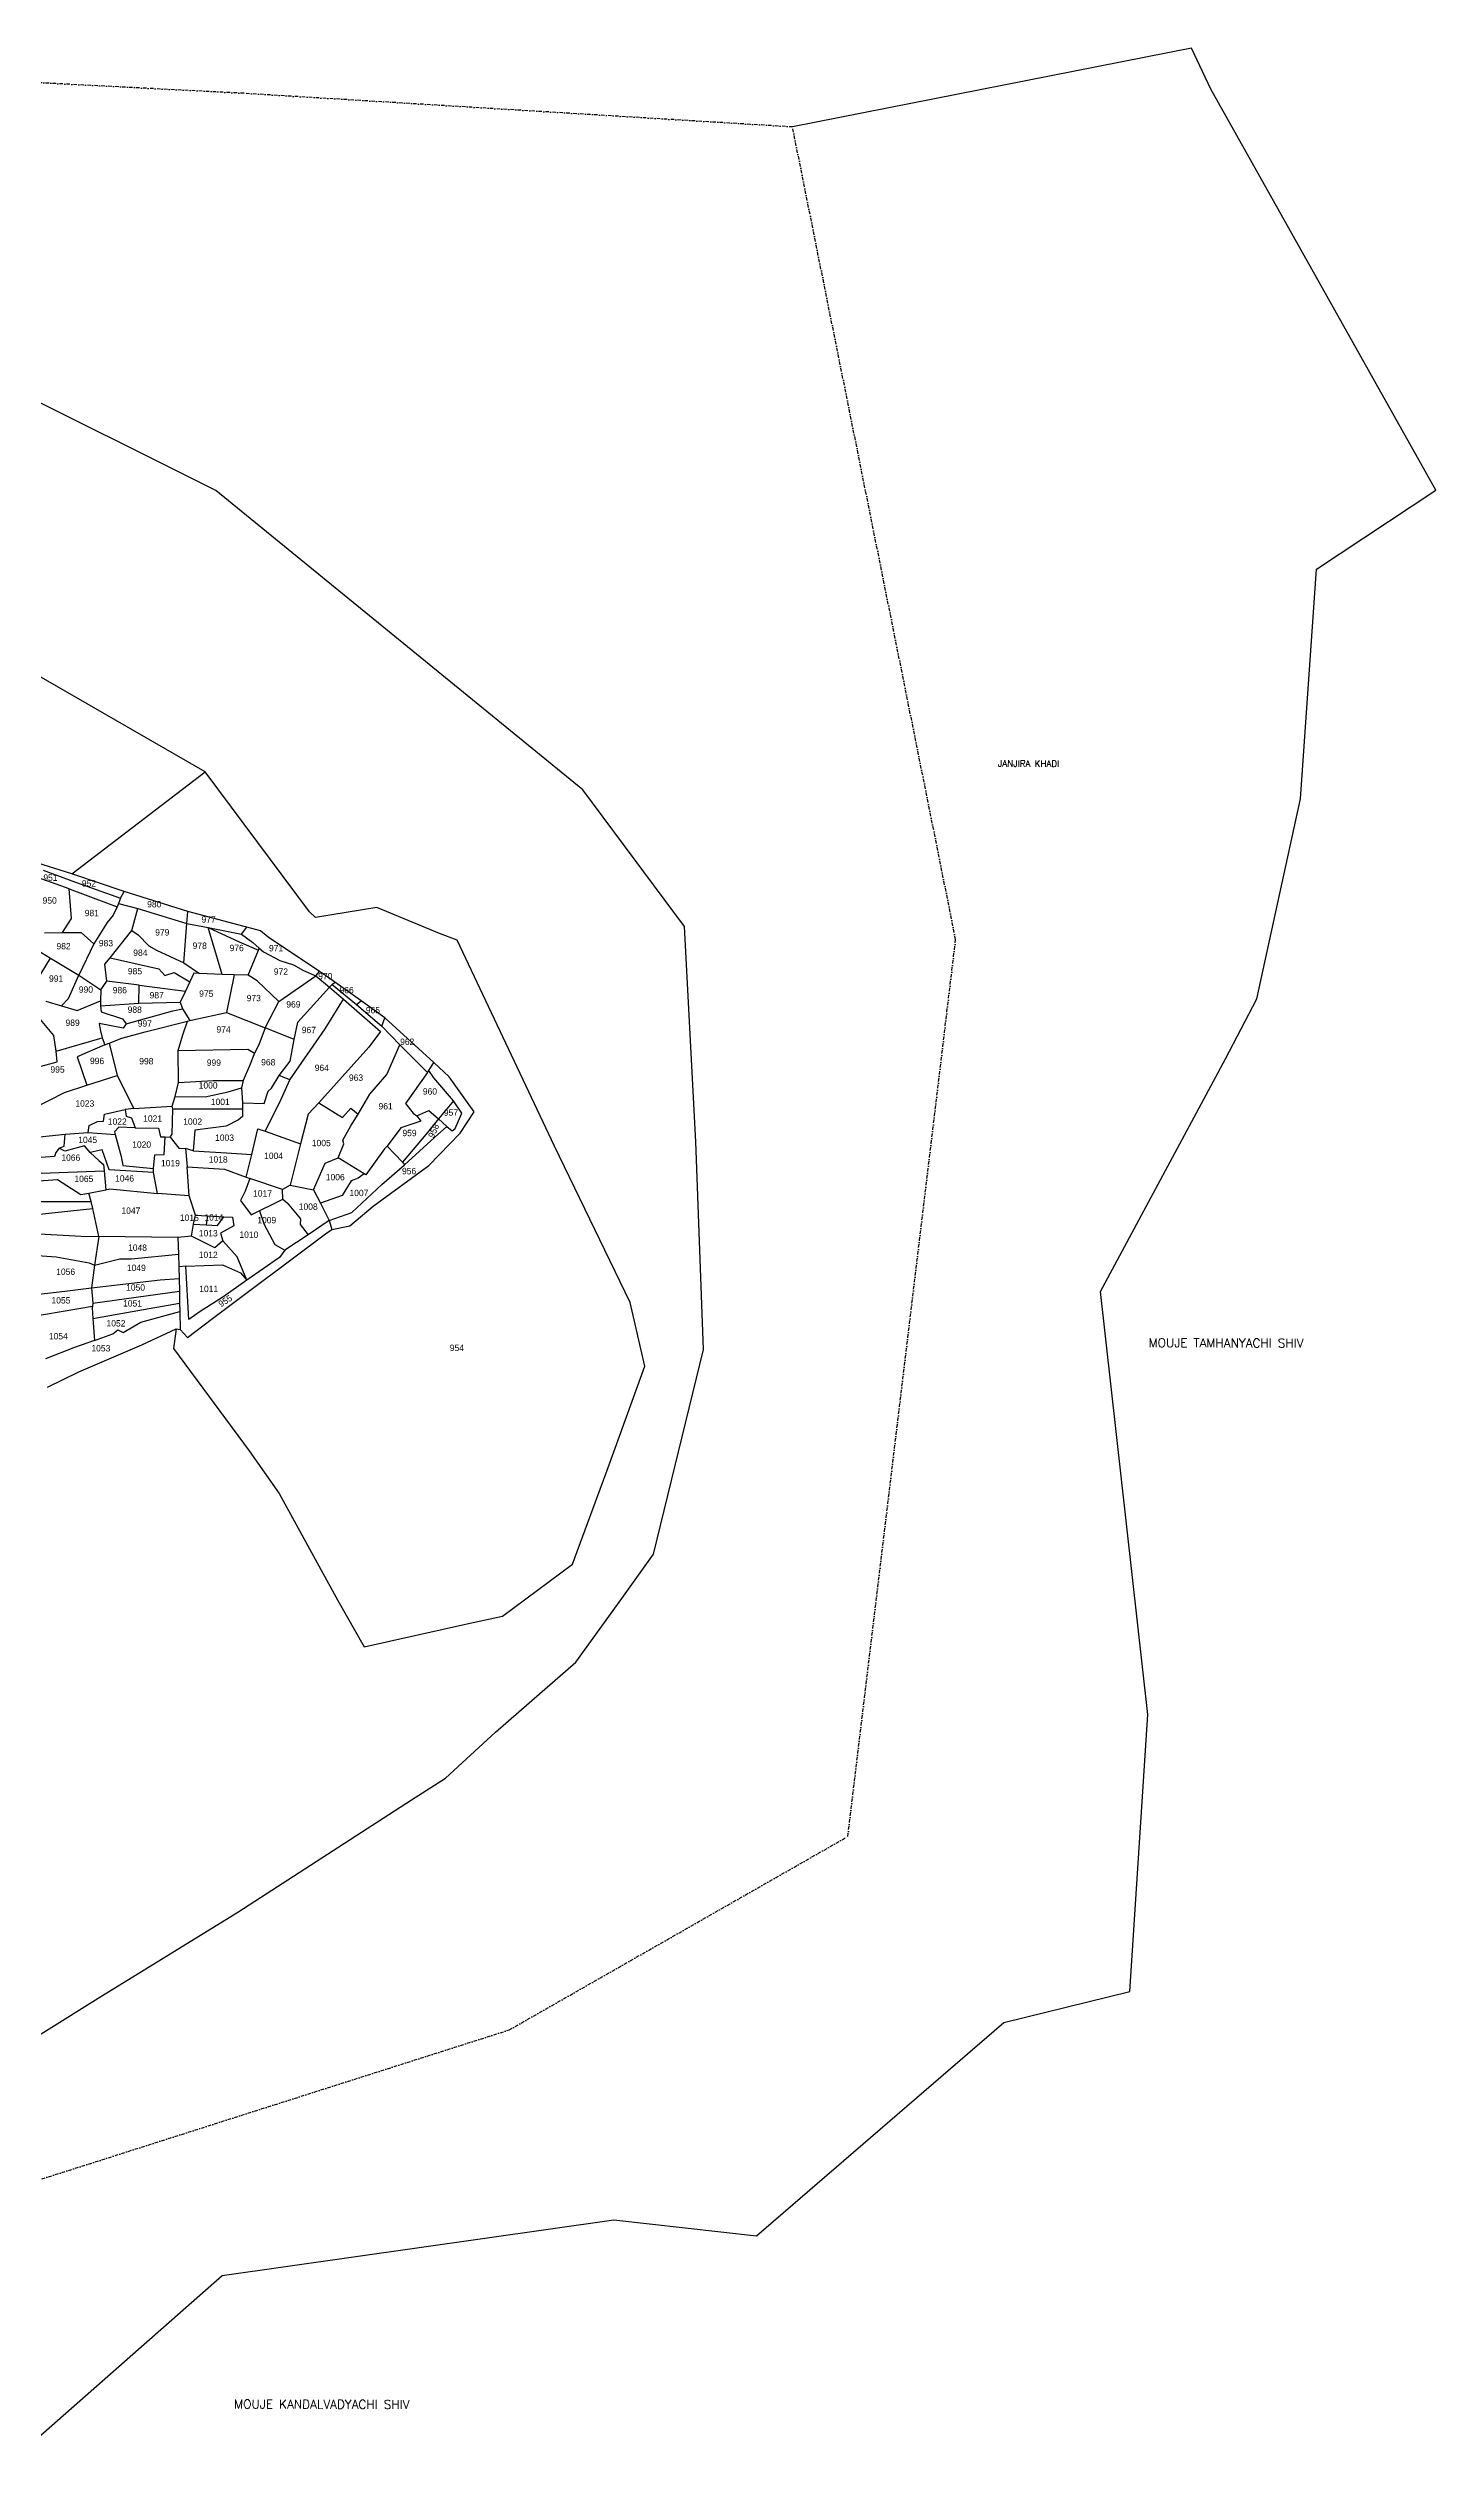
# Model space of a CAD drawing. Header units: metres. Extents: x 291362 to 296970, y 2012513 to 2016467.
# Drawn here: x 294960 to 296970, y 2012799 to 2016289 of the extents above; entities that cross this region are included whole.
import ezdxf
from ezdxf.enums import TextEntityAlignment as Align

# ---------------------------------------------------------------- set-up
doc = ezdxf.new("R2010")
doc.units = ezdxf.units.M
doc.linetypes.add('DASHDOT', pattern=[1, 0.5, -0.25, 0, -0.25])
for name, color, linetype in [('OFF', 1, 'Continuous'), ('POLY_PARCEL', 6, 'Continuous'), ('POLY_WATER', 4, 'Continuous'), ('TEXT_MAPIN', 7, 'Continuous'), ('TEXT_MAPOUT', 7, 'Continuous'), ('TEXT_PARCEL', 7, 'Continuous'), ('V_BOUND_STREAM_LINE', 7, 'DASHDOT')]:
    doc.layers.add(name, color=color, linetype=linetype)
doc.styles.get("Standard").update_dxf_attribs({"font": 'simplex.shx'})
doc.styles.add('TEXT_MAP', font='')
doc.styles.get('TEXT_MAP').set_extended_font_data('Kruti Dev 050')

msp = doc.modelspace()

# ---------------------------------------------------------------- linework, layer by layer
at = {"layer": 'OFF'}
msp.add_line((296615.8, 2016289.5), (296037.8, 2016175.6), dxfattribs=at)
at = {"layer": 'POLY_PARCEL'}
for p, q in [((295187.2, 2015242.1), (294712.3, 2015515.5)), ((294994, 2015094.2), (295187.2, 2015242.1)), ((295338.4, 2015039.2), (295187.2, 2015242.1)), ((294994, 2015094.2), (294820.7, 2015149.1)), ((294990.1, 2015072.8), (294933.7, 2015092.8)), ((294952.3, 2015099.6), (294993.9, 2015084.4)), ((295069.7, 2015068.9), (294994, 2015094.2)), ((294990.1, 2015072.8), (295059.6, 2015046.9)), ((294993.4, 2015029.9), (294990.1, 2015072.8)), ((294993.9, 2015084.4), (295064.5, 2015059.4)), ((295064.5, 2015059.4), (295061.7, 2015051.7)), ((295064.5, 2015059.4), (295069.7, 2015068.9)), ((295162, 2015040.1), (295069.7, 2015068.9)), ((294980.3, 2015009.4), (294993.4, 2015029.9)), ((295045.1, 2015024), (295025.7, 2014992.9)), ((295054, 2015034.5), (295045.1, 2015024)), ((295059.6, 2015046.9), (295054, 2015034.5)), ((295061.7, 2015051.7), (295059.6, 2015046.9)), ((295061.7, 2015051.7), (295089.4, 2015044.1)), ((295080.8, 2015012.5), (295089.4, 2015044.1)), ((295089.4, 2015044.1), (295160.4, 2015022.5)), ((295156, 2014965.7), (295160.4, 2015022.5)), ((295160.4, 2015022.5), (295162, 2015040.1)), ((295160.4, 2015022.5), (295191.5, 2015016.9)), ((295243.6, 2015018.4), (295162, 2015040.1)), ((295347, 2015031.1), (295338.4, 2015039.2)), ((295435.7, 2015045.5), (295347, 2015031.1)), ((295526.5, 2015008.3), (295435.7, 2015045.5)), ((294931.7, 2014991.5), (294962.9, 2014972.4)), ((294954.6, 2015009), (294980.3, 2015009.4)), ((294980.3, 2015009.4), (295007.6, 2015009.7)), ((295025.7, 2014992.9), (295004.1, 2014947.6)), ((295007.6, 2015009.7), (295025.7, 2014992.9)), ((295049.6, 2014973), (295080.8, 2015012.5)), ((295080.8, 2015012.5), (295090.1, 2015006.2)), ((295090.1, 2015006.2), (295105.6, 2014990.2)), ((295105.6, 2014990.2), (295116.5, 2014983.9)), ((295191.5, 2015016.9), (295236.3, 2014996.1)), ((295211.7, 2014948.7), (295191.5, 2015016.9)), ((295191.5, 2015016.9), (295239.9, 2015007.1)), ((295236.3, 2014996.1), (295264.2, 2014983.8)), ((295239.9, 2015007.1), (295247.7, 2015017.3)), ((295239.9, 2015007.1), (295256.1, 2014994.8)), ((295247.7, 2015017.3), (295243.6, 2015018.4)), ((295267.5, 2015012.1), (295247.7, 2015017.3)), ((295256.1, 2014994.8), (295265.4, 2014986.7)), ((295278.3, 2015002.9), (295267.5, 2015012.1)), ((295352.9, 2014952.9), (295278.3, 2015002.9)), ((295551.9, 2014998.3), (295526.5, 2015008.3)), ((295693.1, 2014700.3), (295551.9, 2014998.3)), ((294944.4, 2014941.4), (294962.9, 2014972.4)), ((294962.9, 2014972.4), (295004.1, 2014947.6)), ((295042, 2014963.5), (295049.6, 2014973)), ((295044.5, 2014939.1), (295042, 2014963.5)), ((295049.6, 2014973), (295119.8, 2014957)), ((295116.5, 2014983.9), (295156, 2014965.7)), ((295119.8, 2014957), (295128.6, 2014947.3)), ((295156, 2014965.7), (295179.1, 2014950.1)), ((295249.6, 2014947.7), (295264.2, 2014983.8)), ((295264.2, 2014983.8), (295265.4, 2014986.7)), ((295265.4, 2014986.7), (295271.6, 2014981.3)), ((295271.6, 2014981.3), (295295.1, 2014969.1)), ((295295.1, 2014969.1), (295314.9, 2014962.7)), ((295314.9, 2014962.7), (295329.6, 2014954.7)), ((295329.6, 2014954.7), (295347.2, 2014946.6)), ((295347.2, 2014946.6), (295352.9, 2014952.9)), ((295361.3, 2014947.2), (295352.9, 2014952.9)), ((294989.3, 2014914), (295004.1, 2014947.6)), ((295004.1, 2014947.6), (295036, 2014926.5)), ((295036, 2014926.5), (295035.5, 2014910.4)), ((295036, 2014926.5), (295044.5, 2014939.1)), ((295091.3, 2014933.3), (295044.5, 2014939.1)), ((295090.8, 2014907.3), (295091.3, 2014933.3)), ((295091.3, 2014933.3), (295158.5, 2014924.4)), ((295128.6, 2014947.3), (295142.1, 2014951.4)), ((295142.1, 2014951.4), (295164.8, 2014938)), ((295158.5, 2014924.4), (295151.1, 2014908.5)), ((295164.8, 2014938), (295158.5, 2014924.4)), ((295170.5, 2014950.5), (295164.8, 2014938)), ((295179.1, 2014950.1), (295170.5, 2014950.5)), ((295211.7, 2014948.7), (295179.1, 2014950.1)), ((295229, 2014948.2), (295211.7, 2014948.7)), ((295229, 2014948.2), (295218.2, 2014893.8)), ((295249.6, 2014947.7), (295229, 2014948.2)), ((295262.2, 2014939.7), (295249.6, 2014947.7)), ((295293.9, 2014909.6), (295262.2, 2014939.7)), ((295293.9, 2014909.6), (295347.2, 2014946.6)), ((295321.3, 2014879.7), (295367.4, 2014930.6)), ((295347.2, 2014946.6), (295367.4, 2014930.6)), ((295375, 2014937.5), (295361.3, 2014947.2)), ((295367.4, 2014930.6), (295371, 2014934)), ((295367.4, 2014930.6), (295387.5, 2014912.9)), ((295371, 2014934), (295375, 2014937.5)), ((295371, 2014934), (295406.4, 2014905.3)), ((295412.9, 2014910.6), (295375, 2014937.5)), ((294967.7, 2014860.4), (294946.3, 2014886.5)), ((294956.5, 2014909.9), (294979.2, 2014903.5)), ((294979.2, 2014903.5), (294989.3, 2014914)), ((294979.2, 2014903.5), (295001.8, 2014896.7)), ((295001.8, 2014896.7), (295035.5, 2014910.4)), ((295035.5, 2014910.4), (295035.3, 2014903.6)), ((295035.3, 2014903.6), (295090.8, 2014907.3)), ((295035.3, 2014903.6), (295036.6, 2014894.8)), ((295036.6, 2014894.8), (295067.6, 2014884.6)), ((295067.6, 2014884.6), (295072.7, 2014877.5)), ((295072.7, 2014877.5), (295140.4, 2014896.2)), ((295090.8, 2014907.3), (295151.1, 2014908.5)), ((295140.4, 2014896.2), (295154.4, 2014899.2)), ((295151.1, 2014908.5), (295154.4, 2014899.2)), ((295154.4, 2014899.2), (295164.9, 2014882.1)), ((295164.9, 2014882.1), (295218.2, 2014893.8)), ((295218.2, 2014893.8), (295274.1, 2014871.4)), ((295274.1, 2014871.4), (295293.9, 2014909.6)), ((295360.8, 2014869.9), (295387.5, 2014912.9)), ((295387.5, 2014912.9), (295441.3, 2014866.4)), ((295406.4, 2014905.3), (295412.9, 2014910.6)), ((295406.4, 2014905.3), (295443, 2014873.9)), ((295447.4, 2014886.2), (295412.9, 2014910.6)), ((295443, 2014873.9), (295447.4, 2014886.2)), ((295518.1, 2014821.3), (295447.4, 2014886.2)), ((294971.4, 2014837.7), (294967.7, 2014860.4)), ((294971.4, 2014837.7), (295038.1, 2014857)), ((295068.4, 2014870.8), (295033.6, 2014877.6)), ((295033.6, 2014877.6), (295034.8, 2014869.2)), ((295034.8, 2014869.2), (295038.1, 2014857)), ((295038.1, 2014857), (295041.9, 2014846.9)), ((295041.9, 2014846.9), (295048, 2014849.3)), ((295048, 2014849.3), (295066.3, 2014856.5)), ((295048, 2014849.3), (295059.8, 2014802.5)), ((295066.3, 2014856.5), (295100, 2014865.7)), ((295072.7, 2014877.5), (295068.4, 2014870.8)), ((295100, 2014865.7), (295161.4, 2014881.3)), ((295147.8, 2014838.5), (295155, 2014861.6)), ((295155, 2014861.6), (295161.4, 2014881.3)), ((295161.4, 2014881.3), (295164.9, 2014882.1)), ((295274.1, 2014871.4), (295264.8, 2014847)), ((295316.2, 2014854.5), (295274.1, 2014871.4)), ((295309.7, 2014796.1), (295360.8, 2014869.9)), ((295310.2, 2014823.4), (295316.2, 2014854.5)), ((295316.2, 2014854.5), (295321.3, 2014879.7)), ((295441.3, 2014866.4), (295424, 2014843.3)), ((295469, 2014847), (295443, 2014873.9)), ((294939, 2014813), (294972.7, 2014822.5)), ((294972.7, 2014822.5), (294971.4, 2014837.7)), ((295041.9, 2014846.9), (295001.7, 2014829.6)), ((295001.7, 2014829.6), (295015.9, 2014788.4)), ((295147.8, 2014838.5), (295248.8, 2014840.4)), ((295148.6, 2014792.3), (295147.8, 2014838.5)), ((295251.3, 2014816.4), (295242, 2014795.4)), ((295248.8, 2014840.4), (295258.5, 2014834.9)), ((295258.5, 2014834.9), (295251.3, 2014816.4)), ((295264.8, 2014847), (295258.5, 2014834.9)), ((295294.2, 2014802.4), (295310.2, 2014823.4)), ((295424, 2014843.3), (295351.9, 2014762.8)), ((295450.4, 2014804.1), (295469, 2014847)), ((295469, 2014847), (295509.3, 2014806.9)), ((295511, 2014809.7), (295518.1, 2014821.3)), ((295540.6, 2014800.8), (295518.1, 2014821.3)), ((294938.8, 2014755.4), (294983.5, 2014778)), ((294983.5, 2014778), (295015.9, 2014788.4)), ((295015.9, 2014788.4), (295059.8, 2014802.5)), ((295059.8, 2014802.5), (295083.6, 2014754.9)), ((295143.5, 2014772.1), (295148.6, 2014792.3)), ((295148.6, 2014792.3), (295198.6, 2014795.1)), ((295187.2, 2014771.6), (295220.4, 2014779.1)), ((295198.6, 2014795.1), (295242, 2014795.4)), ((295220.4, 2014779.1), (295239.9, 2014784.5)), ((295242, 2014795.4), (295239.9, 2014784.5)), ((295239.9, 2014784.5), (295241.1, 2014763.1)), ((295272.6, 2014762.1), (295278.5, 2014779.8)), ((295278.5, 2014779.8), (295283.2, 2014784.4)), ((295283.2, 2014784.4), (295294.2, 2014802.4)), ((295309.7, 2014796.1), (295294.2, 2014802.4)), ((295295.3, 2014763.9), (295309.7, 2014796.1)), ((295425.5, 2014775.6), (295450.4, 2014804.1)), ((295509.3, 2014806.9), (295477.2, 2014762.1)), ((295509.3, 2014806.9), (295511, 2014809.7)), ((295518.5, 2014799.3), (295511, 2014809.7)), ((295546.6, 2014765.7), (295518.5, 2014799.3)), ((295576.7, 2014749.9), (295540.6, 2014800.8)), ((295039.8, 2014736.6), (295041.1, 2014746.6)), ((295041.1, 2014746.6), (295071.4, 2014753.3)), ((295083.6, 2014754.9), (295071.4, 2014753.3)), ((295071.4, 2014753.3), (295072.6, 2014743.6)), ((295072.6, 2014743.6), (295080.2, 2014741.1)), ((295083.6, 2014754.9), (295139.2, 2014757.9)), ((295139.1, 2014717.7), (295140.5, 2014754.2)), ((295139.2, 2014757.9), (295143.5, 2014772.1)), ((295140.5, 2014754.2), (295139.2, 2014757.9)), ((295140.5, 2014754.2), (295241.2, 2014754.4)), ((295143.5, 2014772.1), (295187.2, 2014771.6)), ((295241.4, 2014743.3), (295235.5, 2014738.3)), ((295241.1, 2014763.1), (295272.6, 2014762.1)), ((295241.1, 2014763.1), (295241.2, 2014754.4)), ((295241.2, 2014754.4), (295241.4, 2014743.3)), ((295273.8, 2014721.8), (295295.3, 2014763.9)), ((295336.4, 2014746.6), (295325, 2014703.8)), ((295351.9, 2014762.8), (295336.4, 2014746.6)), ((295351.9, 2014762.8), (295385.9, 2014741.7)), ((295385.9, 2014741.7), (295398.1, 2014755.1)), ((295398, 2014729.7), (295408.6, 2014746.7)), ((295398.1, 2014755.1), (295408.6, 2014746.7)), ((295408.6, 2014746.7), (295425.5, 2014775.6)), ((295477.2, 2014762.1), (295488.5, 2014748.2)), ((295488.5, 2014748.2), (295493.6, 2014743.9)), ((295493.6, 2014743.9), (295511.2, 2014751.9)), ((295493.6, 2014743.9), (295499.4, 2014736.6)), ((295511.2, 2014751.9), (295525.2, 2014739.6)), ((295546.6, 2014765.7), (295525.2, 2014739.6)), ((295558.7, 2014748), (295546.6, 2014765.7)), ((295549.4, 2014725.7), (295558.7, 2014748)), ((295556.5, 2014719.1), (295576.7, 2014749.9)), ((294929, 2014711.9), (294984.3, 2014717.4)), ((294983, 2014700.1), (294984.3, 2014717.4)), ((294984.3, 2014717.4), (295017.5, 2014720.2)), ((295017.5, 2014720.2), (295019.2, 2014730.3)), ((295017.5, 2014720.2), (295056.8, 2014717.1)), ((295019.2, 2014730.3), (295031, 2014735.7)), ((295031, 2014735.7), (295039.8, 2014736.6)), ((295062.1, 2014727.7), (295055.8, 2014721)), ((295055.8, 2014721), (295056.8, 2014717.1)), ((295056.8, 2014717.1), (295065.3, 2014685.2)), ((295085.6, 2014726.8), (295062.1, 2014727.7)), ((295080.2, 2014741.1), (295085.6, 2014726.8)), ((295085.6, 2014726.8), (295119.3, 2014726.3)), ((295119.3, 2014726.3), (295122.6, 2014713.6)), ((295122.6, 2014713.6), (295129, 2014713.5)), ((295127.7, 2014688.3), (295129, 2014713.5)), ((295129, 2014713.5), (295136.2, 2014713.1)), ((295136.2, 2014713.1), (295139.1, 2014717.7)), ((295136.2, 2014713.1), (295149.2, 2014697.5)), ((295172, 2014723.3), (295169.8, 2014693.5)), ((295217.4, 2014729.1), (295172, 2014723.3)), ((295235.5, 2014738.3), (295217.4, 2014729.1)), ((295254.6, 2014688.4), (295263.6, 2014725.4)), ((295263.6, 2014725.4), (295273.8, 2014721.8)), ((295273.8, 2014721.8), (295325, 2014703.8)), ((295386.6, 2014708.7), (295398, 2014729.7)), ((295387.9, 2014703.7), (295386.6, 2014708.7)), ((295470.3, 2014727), (295450.9, 2014700.1)), ((295499.4, 2014736.6), (295470.3, 2014727)), ((295509.4, 2014720.2), (295473.1, 2014677)), ((295475.7, 2014673.2), (295519.5, 2014712.6)), ((295525.2, 2014739.6), (295509.4, 2014720.2)), ((295511, 2014672.3), (295556.5, 2014719.1)), ((295519.5, 2014712.6), (295537.4, 2014728.9)), ((295525.2, 2014739.6), (295537.4, 2014728.9)), ((295537.4, 2014728.9), (295544.8, 2014722.4)), ((295544.8, 2014722.4), (295549.4, 2014725.7)), ((294968.8, 2014685.4), (294949.5, 2014683.7)), ((294971, 2014691.2), (294968.8, 2014685.4)), ((294975.8, 2014697.2), (294971, 2014691.2)), ((294975.8, 2014697.2), (294983, 2014700.1)), ((294983.8, 2014693), (294975.8, 2014697.2)), ((295012.4, 2014700.5), (294983.8, 2014693)), ((295020.4, 2014691.2), (295012.4, 2014700.5)), ((295038, 2014695), (295020.4, 2014691.2)), ((295020.4, 2014691.2), (295033.8, 2014679)), ((295033.8, 2014679), (295039.7, 2014673.9)), ((295048.1, 2014665.9), (295038, 2014695)), ((295039.7, 2014673.9), (295040.6, 2014664.7)), ((295065.3, 2014685.2), (295067.8, 2014672.2)), ((295112.5, 2014667.9), (295114.2, 2014687.9)), ((295114.2, 2014687.9), (295127.7, 2014688.3)), ((295149.2, 2014697.5), (295158.8, 2014697)), ((295158.8, 2014697), (295160.9, 2014670.1)), ((295169.8, 2014693.5), (295158.8, 2014697)), ((295169.8, 2014693.5), (295218.2, 2014690.4)), ((295218.2, 2014690.4), (295254.6, 2014688.4)), ((295246.5, 2014655.4), (295254.6, 2014688.4)), ((295325, 2014703.8), (295310.1, 2014643.7)), ((295344.1, 2014636.9), (295361.1, 2014675.5)), ((295361.1, 2014675.5), (295379.8, 2014683.5)), ((295379.8, 2014683.5), (295387.9, 2014703.7)), ((295417.6, 2014660), (295379.8, 2014683.5)), ((295446.7, 2014696.4), (295419.7, 2014658.6)), ((295443.2, 2014644.7), (295475.7, 2014673.2)), ((295450.9, 2014700.1), (295446.7, 2014696.4)), ((295450.9, 2014700.1), (295473.1, 2014677)), ((295473.1, 2014677), (295475.7, 2014673.2)), ((295802.6, 2014473.7), (295693.1, 2014700.3)), ((294873.3, 2014644.9), (294973.4, 2014652.2)), ((294910.3, 2014659.9), (295040.6, 2014664.7)), ((294973.4, 2014652.2), (295007, 2014630.2)), ((295040.6, 2014664.7), (295043.4, 2014636.9)), ((295043.4, 2014636.9), (295049.2, 2014638.6)), ((295112.1, 2014662.3), (295048.1, 2014665.9)), ((295049.2, 2014638.6), (295118.3, 2014631.6)), ((295067.8, 2014672.2), (295112.5, 2014667.9)), ((295112.1, 2014662.3), (295112.5, 2014667.9)), ((295118.3, 2014631.6), (295112.1, 2014662.3)), ((295163.7, 2014628.1), (295160.9, 2014670.1)), ((295160.9, 2014670.1), (295215.1, 2014667.1)), ((295215.1, 2014667.1), (295246.5, 2014655.4)), ((295251.7, 2014653.5), (295244.9, 2014635.1)), ((295246.5, 2014655.4), (295251.7, 2014653.5)), ((295299.2, 2014637.4), (295251.7, 2014653.5)), ((295310.1, 2014643.7), (295299.2, 2014637.4)), ((295310.1, 2014643.7), (295344.1, 2014636.9)), ((295398.7, 2014649.9), (295385.6, 2014628.9)), ((295408.8, 2014654), (295398.7, 2014649.9)), ((295399.8, 2014604), (295443.2, 2014644.7)), ((295417.6, 2014660), (295408.8, 2014654)), ((295419.7, 2014658.6), (295417.6, 2014660)), ((295430.7, 2014613.2), (295511, 2014672.3)), ((294911.4, 2014598.1), (294960.6, 2014603.4)), ((294919.9, 2014619.9), (295022.1, 2014620.1)), ((294960.6, 2014603.4), (295024.6, 2014610)), ((295007, 2014630.2), (295018.6, 2014632.4)), ((295018.6, 2014632.4), (295043.4, 2014636.9)), ((295022.1, 2014620.1), (295018.6, 2014632.4)), ((295024.6, 2014610), (295022.1, 2014620.1)), ((295033.1, 2014569.3), (295024.6, 2014610)), ((295163.7, 2014628.1), (295118.3, 2014631.6)), ((295172.9, 2014600.4), (295163.7, 2014628.1)), ((295244.9, 2014635.1), (295238.1, 2014621.6)), ((295238.1, 2014621.6), (295253.7, 2014600.6)), ((295253.7, 2014600.6), (295299.5, 2014623.6)), ((295265.9, 2014606.7), (295272.6, 2014587)), ((295299.5, 2014623.6), (295299.2, 2014637.4)), ((295299.5, 2014623.6), (295305.8, 2014618.1)), ((295305.8, 2014618.1), (295325.1, 2014594.9)), ((295344.1, 2014636.9), (295354, 2014617.6)), ((295385.6, 2014628.9), (295354, 2014617.6)), ((295354, 2014617.6), (295366.5, 2014592.4)), ((295366.5, 2014592.4), (295399.8, 2014604)), ((295396.7, 2014584.8), (295430.7, 2014613.2)), ((294885.7, 2014576.7), (295007.6, 2014570.1)), ((295007.6, 2014570.1), (295033.1, 2014569.3)), ((295033.1, 2014569.3), (295026.7, 2014528.1)), ((295147.5, 2014568.2), (295033.1, 2014569.3)), ((295167.3, 2014569.8), (295147.5, 2014568.2)), ((295147.5, 2014568.2), (295148.4, 2014543.9)), ((295167.3, 2014569.8), (295170.4, 2014587.3)), ((295201.3, 2014553.3), (295167.3, 2014569.8)), ((295170.4, 2014587.3), (295172.9, 2014600.4)), ((295170.4, 2014587.3), (295188.4, 2014586.4)), ((295172.9, 2014600.4), (295190.6, 2014599.3)), ((295190.6, 2014599.3), (295188.4, 2014586.4)), ((295188.4, 2014586.4), (295204.8, 2014585.6)), ((295190.6, 2014599.3), (295214.2, 2014598)), ((295197.9, 2014450.9), (295361.3, 2014573.4)), ((295204.8, 2014585.6), (295214.2, 2014598)), ((295228.4, 2014585.1), (295209.4, 2014574.2)), ((295209.4, 2014574.2), (295212.7, 2014563.4)), ((295214.2, 2014598), (295226.7, 2014597.3)), ((295226.7, 2014597.3), (295228.4, 2014585.1)), ((295272.6, 2014587), (295288.2, 2014557.7)), ((295336.4, 2014572.1), (295302.7, 2014549.5)), ((295325.1, 2014594.9), (295324.7, 2014586.9)), ((295324.7, 2014586.9), (295336.4, 2014572.1)), ((295366.5, 2014592.4), (295336.4, 2014572.1)), ((295361.3, 2014573.4), (295370.5, 2014579.5)), ((295366.5, 2014592.4), (295370.5, 2014579.5)), ((295370.5, 2014579.5), (295396.7, 2014584.8)), ((294944.1, 2014541.8), (294971.4, 2014540.1)), ((294971.4, 2014540.1), (295018.9, 2014531.5)), ((295026.7, 2014528.1), (295063.7, 2014537.3)), ((295063.7, 2014537.3), (295080.6, 2014537.2)), ((295080.6, 2014537.2), (295148.4, 2014543.9)), ((295148.4, 2014543.9), (295149.1, 2014525.7)), ((295212.7, 2014563.4), (295201.3, 2014553.3)), ((295233.6, 2014540.2), (295212.7, 2014563.4)), ((295247.6, 2014506.3), (295233.6, 2014540.2)), ((295294.7, 2014539), (295247.6, 2014506.3)), ((295288.2, 2014557.7), (295302.7, 2014549.5)), ((295302.7, 2014549.5), (295294.7, 2014539)), ((295018.9, 2014531.5), (295026.7, 2014528.1)), ((295026.7, 2014528.1), (295022.4, 2014495)), ((295022.4, 2014495), (295121.7, 2014506.9)), ((295121.7, 2014506.9), (295149.4, 2014508.9)), ((295159.2, 2014526.5), (295149.1, 2014525.7)), ((295149.1, 2014525.7), (295149.4, 2014508.9)), ((295149.4, 2014508.9), (295149.8, 2014490.5)), ((295159.2, 2014526.5), (295212.1, 2014528.5)), ((295163.6, 2014449.2), (295159.2, 2014526.5)), ((295212.1, 2014528.5), (295238.2, 2014516.7)), ((295247.6, 2014506.3), (295212.9, 2014481.8)), ((295238.2, 2014516.7), (295247.6, 2014506.3)), ((294933.3, 2014453.2), (295023.7, 2014468.8)), ((294946, 2014485.9), (294983.9, 2014490.4)), ((294983.9, 2014490.4), (295022.4, 2014495)), ((295022.4, 2014495), (295024.5, 2014473.1)), ((295023.7, 2014468.8), (295023.2, 2014466)), ((295023.2, 2014466), (295024.4, 2014451)), ((295024.5, 2014473.1), (295023.7, 2014468.8)), ((295024.5, 2014473.1), (295149.8, 2014490.5)), ((295081.6, 2014460.8), (295150.1, 2014472.8)), ((295149.8, 2014490.5), (295150.1, 2014472.8)), ((295150.1, 2014472.8), (295150.4, 2014461)), ((295212.9, 2014481.8), (295180, 2014460.9)), ((295824.1, 2014381.7), (295802.6, 2014473.7)), ((295024.4, 2014451), (295081.6, 2014460.8)), ((295024.4, 2014451), (295026.9, 2014418.9)), ((295026.9, 2014418.9), (295053.4, 2014428.5)), ((295053.4, 2014428.5), (295060.5, 2014434.3)), ((295060.5, 2014434.3), (295068.5, 2014430.5)), ((295068.5, 2014430.5), (295093.8, 2014445.6)), ((295093.8, 2014445.6), (295150.4, 2014461)), ((295095.4, 2014412.7), (295145, 2014435.6)), ((295145, 2014435.6), (295141.1, 2014407.2)), ((295145, 2014435.6), (295150.9, 2014434.8)), ((295150.4, 2014461), (295150.9, 2014434.8)), ((295150.9, 2014434.8), (295161.6, 2014423.3)), ((295161.6, 2014423.3), (295197.9, 2014450.9)), ((295180, 2014460.9), (295163.6, 2014449.2)), ((294998, 2014408.9), (294955.9, 2014392.2)), ((295026.9, 2014418.9), (294998, 2014408.9)), ((295004.3, 2014373.6), (295095.4, 2014412.7)), ((295141.1, 2014407.2), (295250.9, 2014259.1)), ((294958.8, 2014351.4), (295004.3, 2014373.6)), ((295771.1, 2014235), (295824.1, 2014381.7)), ((295250.9, 2014259.1), (295294.1, 2014197.7)), ((295719.1, 2014095), (295771.1, 2014235)), ((295294.1, 2014197.7), (295379.2, 2014042.7)), ((295618, 2014019.8), (295719.1, 2014095)), ((295379.2, 2014042.7), (295417.6, 2013975.7)), ((295568.6, 2014009.1), (295618, 2014019.8)), ((295417.6, 2013975.7), (295568.6, 2014009.1))]:
    msp.add_line(p, q, dxfattribs=at)
at = {"layer": 'POLY_WATER'}
for p, q in [((296643.8, 2016230.1), (296615.8, 2016289.5)), ((296969.7, 2015649.7), (296643.8, 2016230.1)), ((295202.8, 2015649.5), (294835.4, 2015832.4)), ((295734.3, 2015216.2), (295202.8, 2015649.5)), ((296796.9, 2015535.3), (296969.7, 2015649.7)), ((296773.6, 2015203.1), (296796.9, 2015535.3)), ((295881.2, 2015018.3), (295734.3, 2015216.2)), ((296710.4, 2014913.5), (296773.6, 2015203.1)), ((295898, 2014706.4), (295881.2, 2015018.3)), ((296664.9, 2014826.5), (296710.4, 2014913.5)), ((296484.1, 2014489.8), (296664.9, 2014826.5)), ((295908.9, 2014406), (295898, 2014706.4)), ((296552.5, 2013877.6), (296484.1, 2014489.8)), ((295836.5, 2014109.6), (295908.9, 2014406)), ((295790.7, 2014045.5), (295836.5, 2014109.6)), ((295723.8, 2013953.3), (295790.7, 2014045.5)), ((295607.8, 2013851.9), (295723.8, 2013953.3)), ((296526.6, 2013476.4), (296552.5, 2013877.6)), ((295535.1, 2013785.5), (295607.8, 2013851.9)), ((295485.9, 2013754), (295535.1, 2013785.5)), ((295234.5, 2013591.4), (295485.9, 2013754)), ((295031.9, 2013466.9), (295234.5, 2013591.4)), ((294723.8, 2013274.8), (295031.9, 2013466.9)), ((296344, 2013431.9), (296526.6, 2013476.4)), ((295985.8, 2013123.1), (296344, 2013431.9)), ((295211.6, 2013065.3), (295779.1, 2013146.2)), ((295779.1, 2013146.2), (295985.8, 2013123.1)), ((294908.5, 2012798.8), (295211.6, 2013065.3))]:
    msp.add_line(p, q, dxfattribs=at)
at = {"layer": 'V_BOUND_STREAM_LINE', "ltscale": 10}
for p, q in [((295243.4, 2016224.2), (294048.2, 2016286)), ((296037.8, 2016175.6), (295243.4, 2016224.2)), ((296274.2, 2014999.5), (296037.8, 2016175.6)), ((296118, 2013701), (296274.2, 2014999.5)), ((295627.4, 2013421), (296118, 2013701)), ((294883.3, 2013183.9), (295627.4, 2013421))]:
    msp.add_line(p, q, dxfattribs=at)

# ---------------------------------------------------------------- texts
at = {"layer": 'TEXT_MAPIN'}
msp.add_text(' JANJIRA KHADI', height=9.2, rotation=359.8511, dxfattribs=at).set_placement((296329.2, 2015249.6))
at = {"layer": 'TEXT_MAPOUT'}
for s, p in [('MOUJE TAMHANYACHI SHIV', (296553.6, 2014409.3)), ('MOUJE KANDALVADYACHI SHIV', (295229, 2012873.1))]:
    msp.add_text(s, height=12.778, rotation=359.8511, dxfattribs=at).set_placement(p)
at = {"layer": 'TEXT_PARCEL', "style": 'TEXT_MAP'}
for s, rotation, p in [('951', 359.8511, (294963, 2015084.3)), ('950', 359.8511, (294961.9, 2015051.2)), ('952', 359.8511, (295018.8, 2015076)), ('981', 359.8511, (295022.9, 2015033.1)), ('980', 359.8511, (295113.4, 2015045.8)), ('977', 359.8511, (295192.1, 2015023.8)), ('982', 359.8511, (294982, 2014985.1)), ('983', 359.8511, (295043.4, 2014989.5)), ('979', 359.8511, (295125, 2015005.1)), ('978', 359.8511, (295179.2, 2014985.8)), ('976', 359.8511, (295232.7, 2014982.5)), ('971', 359.8511, (295289.8, 2014982.2)), ('985', 359.8511, (295085.4, 2014948.9)), ('984', 359.8511, (295093.2, 2014975.6)), ('972', 359.8511, (295296.8, 2014948.3)), ('991', 359.8511, (294971.2, 2014938.2)), ('990', 359.8511, (295014.4, 2014922.3)), ('986', 359.8511, (295063.5, 2014921.4)), ('987', 359.8511, (295116.9, 2014914.1)), ('975', 359.8511, (295188.7, 2014916.4)), ('973', 359.8511, (295257.5, 2014910)), ('970', 359.8511, (295361.1, 2014941.8)), ('966', 359.8511, (295392, 2014921.5)), ('989', 359.8511, (294995.1, 2014874.3)), ('988', 359.8511, (295085.1, 2014893.2)), ('997', 359.8511, (295099.7, 2014873.2)), ('969', 359.8511, (295314.9, 2014900.9)), ('965', 359.8511, (295430.1, 2014892.4)), ('974', 359.8511, (295213.8, 2014864.6)), ('967', 359.8511, (295337.3, 2014863.8)), ('962', 359.8511, (295479.8, 2014846.8)), ('995', 359.8511, (294973.3, 2014806.6)), ('996', 359.8511, (295030.5, 2014819)), ('998', 359.8511, (295101.9, 2014818.6)), ('999', 359.8511, (295199.7, 2014816.5)), ('968', 359.8511, (295278.5, 2014817.1)), ('964', 359.8511, (295356, 2014809)), ('1000', 359.8511, (295191.4, 2014783.6)), ('963', 359.8511, (295405.6, 2014794.8)), ('960', 359.8511, (295512.7, 2014774.9)), ('1023', 359.8511, (295012.8, 2014757.4)), ('1021', 359.8511, (295111, 2014735.7)), ('1001', 359.8511, (295209, 2014759.7)), ('961', 359.8511, (295448.5, 2014753.4)), ('957', 359.8511, (295543.1, 2014744.2)), ('1045', 359.8511, (295016.9, 2014704.7)), ('1022', 359.8511, (295059.8, 2014731.2)), ('1002', 359.8511, (295169, 2014731.2)), ('1003', 359.8511, (295215.2, 2014707.9)), ('1005', 359.8511, (295355.3, 2014700.2)), ('959', 359.8511, (295483.1, 2014714.7)), ('958', 65.3946, (295522.2, 2014720.5)), ('1066', 359.8511, (294992.5, 2014679)), ('1020', 359.8511, (295095.1, 2014697.9)), ('1019', 359.8511, (295136.8, 2014671.1)), ('1018', 359.8511, (295206, 2014676.4)), ('1004', 359.8511, (295286.2, 2014681.7)), ('1065', 359.8511, (295011.4, 2014648.3)), ('1046', 359.8511, (295070.4, 2014649)), ('1006', 359.8511, (295375.5, 2014650.8)), ('956', 359.8511, (295482.5, 2014659.6)), ('1047', 359.8511, (295079.5, 2014602.3)), ('1017', 359.8511, (295270.2, 2014627.2)), ('1008', 359.8511, (295336.4, 2014608.1)), ('1007', 359.8511, (295409.8, 2014627.9)), ('1015', 359.8511, (295164.2, 2014592.1)), ('1013', 359.8511, (295191.6, 2014569.6)), ('1014', 359.8511, (295199.7, 2014592.5)), ('1010', 359.8511, (295250.4, 2014567.5)), ('1009', 359.8511, (295276.3, 2014588.6)), ('1048', 359.8511, (295089.1, 2014548.7)), ('1012', 359.8511, (295191.5, 2014538.3)), ('1056', 359.8511, (294985, 2014513.9)), ('1050', 359.8511, (295086.3, 2014491.1)), ('1049', 359.8511, (295087.4, 2014519.6)), ('1011', 359.8511, (295192.2, 2014489.1)), ('1055', 359.8511, (294978.2, 2014472.5)), ('1051', 359.8511, (295081.9, 2014468.1)), ('955', 32.5712, (295218.7, 2014472.4)), ('1054', 359.8511, (294974.4, 2014420.5)), ('1052', 359.8511, (295057.9, 2014439.2)), ('1053', 359.8511, (295036, 2014403.1)), ('954', 359.8511, (295551.7, 2014403.7))]:
    msp.add_text(s, height=9.2, rotation=rotation, dxfattribs=at).set_placement(p, align=Align.CENTER)

doc.saveas('drawing.dxf')
